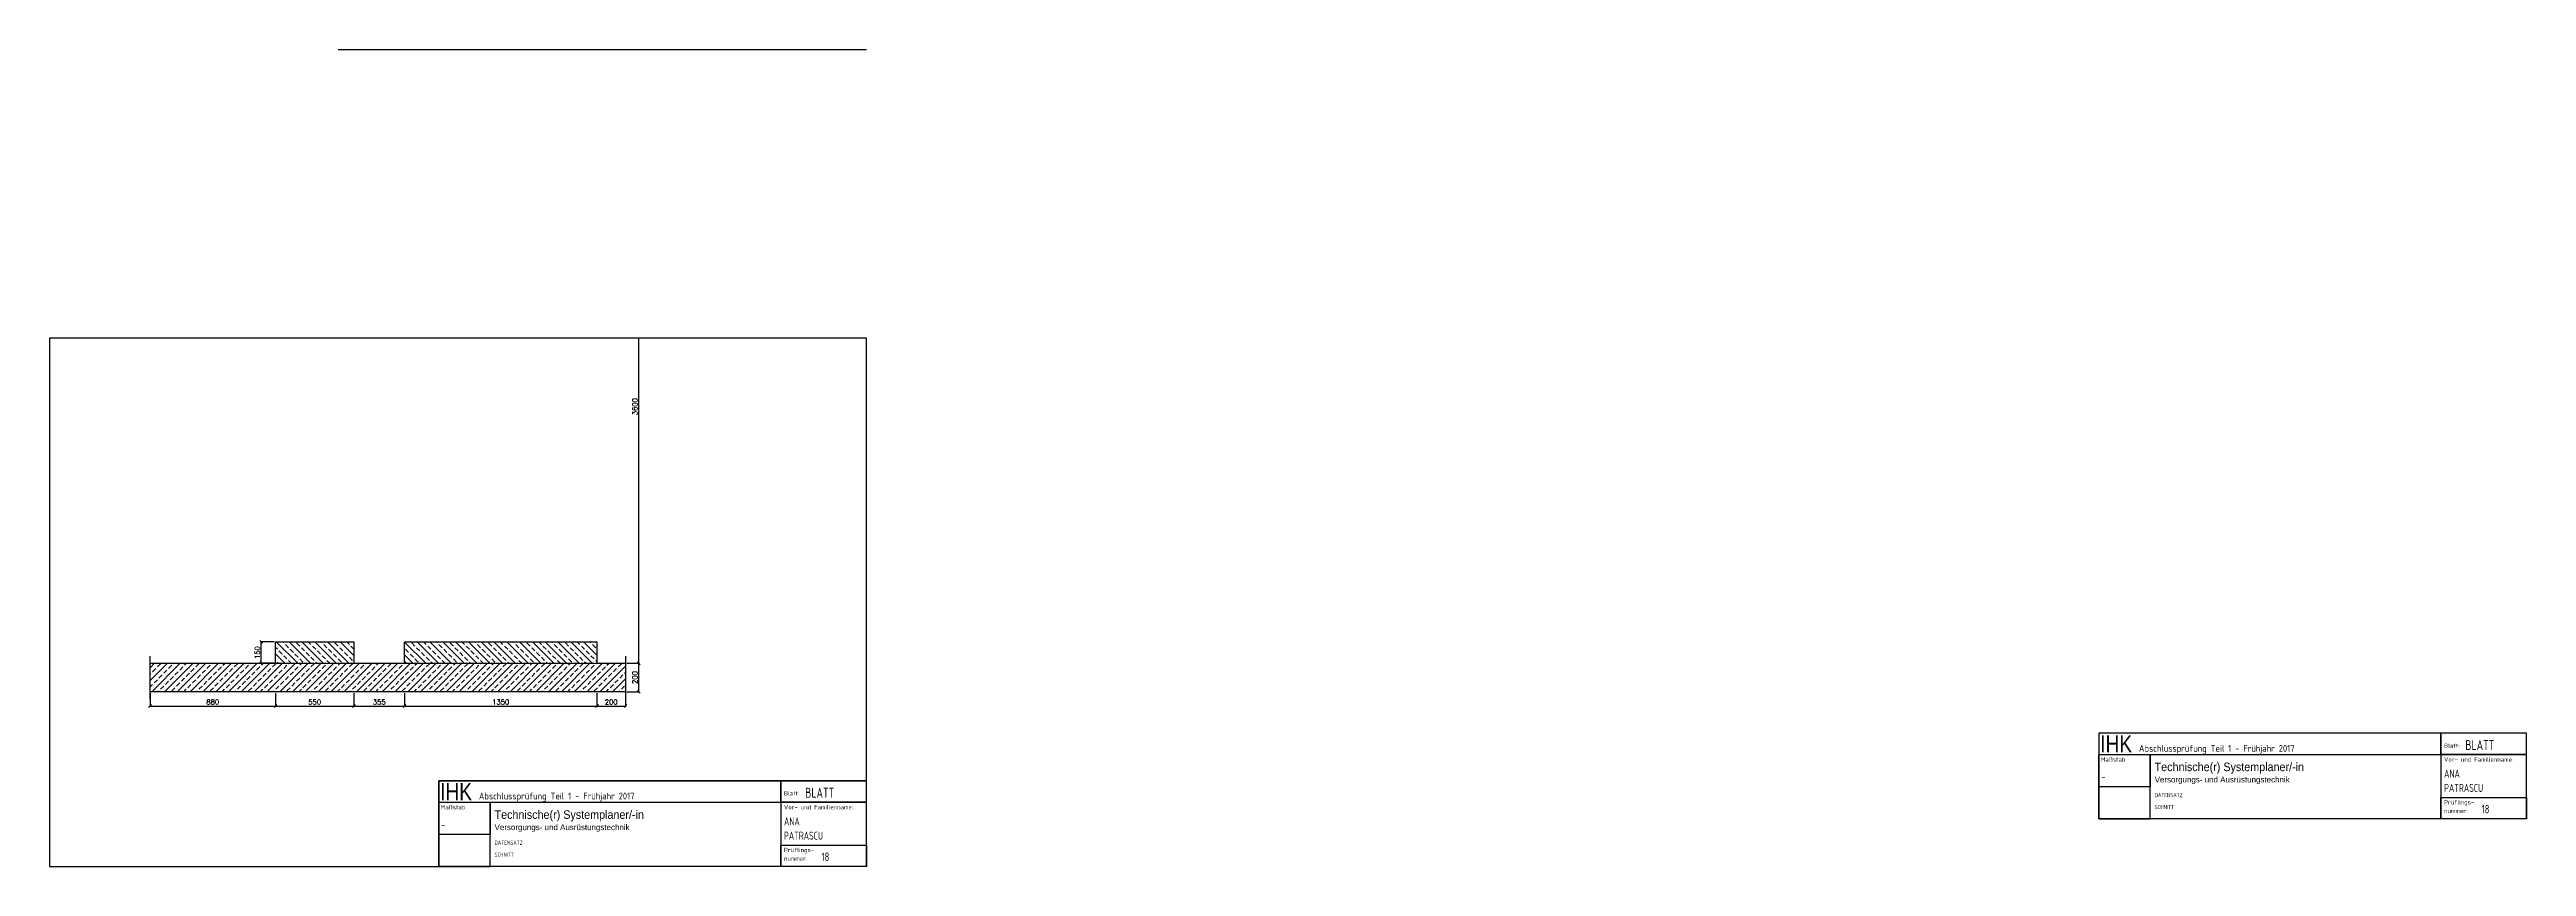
# Paper-space layout 'A4 Querformat' of a CAD drawing. Header units: millimetres. Extents: x 0 to 869, y 0 to 287.
# The model-space entities are those that its viewports show. They can reach past a viewport. Long polylines and large blocks are cut down to what shows.
import ezdxf

# ---------------------------------------------------------------- set-up
doc = ezdxf.new("R2010")
doc.units = ezdxf.units.MM
doc.linetypes.add('MITTE', pattern=[2, 1.25, -0.25, 0.25, -0.25])
doc.layers.add('Zeichnungsrahmen', color=7, linetype='Continuous', lineweight=25)
doc.styles.add('Arial', font='ARIALUNI.TTF')
doc.styles.add('ISO', font='ISO8')
doc.styles.add('RomanS', font='romans.shx')
doc.styles.get("Standard").update_dxf_attribs({"font": 'arial.ttf'})
doc.dimstyles.new('Micha', dxfattribs={"dimtxt": 35, "dimasz": 20, "dimexe": 5, "dimexo": 10, "dimgap": 10, "dimtad": 1, "dimdec": 0, "dimzin": 0, "dimdsep": 46, "dimtxsty": 'RomanS', "dimblk": 'OBLIQUE', "dimcen": 0.09, "dimadec": 0, "dimazin": 0, "dimtfac": 1, "dimtdec": 0, "dimtofl": 0, "dimtmove": 2, "dimatfit": 3, "dimfxl": 1, "dimtolj": 1, "dimtzin": 0, "dimarcsym": 0})

# ---------------------------------------------------------------- blocks, each defined once
blk = doc.blocks.new('_Oblique')
at = {"color": 0, "linetype": 'ByBlock', "lineweight": -2}
blk.add_line((-0.5, -0.5), (0.5, 0.5), dxfattribs=at)
blk = doc.blocks.new('*D10')
at = {"color": 0, "lineweight": -2, "transparency": 16777216}
for p, q in [((-4410, -6853), (-4410, -6948)), ((-4410, -6943), (-3530, -6943)), ((-3530, -6853), (-3530, -6948))]:
    blk.add_line(p, q, dxfattribs=at)
at = {"layer": 'Defpoints', "color": 0, "transparency": 16777216}
for p in [(-4410, -6843), (-3530, -6843), (-3530, -6943)]:
    blk.add_point(p, dxfattribs=at)
at = {"color": 0, "lineweight": -2, "transparency": 16777216, "xscale": 20, "yscale": 20, "zscale": 20, "rotation": 180}
blk.add_blockref('_Oblique', (-4410, -6943), dxfattribs=at)
at = {"color": 0, "lineweight": -2, "transparency": 16777216, "xscale": 20, "yscale": 20, "zscale": 20}
blk.add_blockref('_Oblique', (-3530, -6943), dxfattribs=at)
at = {"color": 0, "transparency": 16777216, "insert": (-3970, -6915), "char_height": 35, "attachment_point": 5, "style": 'RomanS'}
blk.add_mtext('\\A1;880', dxfattribs=at)
blk = doc.blocks.new('*D9')
at = {"color": 0, "lineweight": -2, "transparency": 16777216}
for p, q in [((-3530, -6853), (-3530, -6948)), ((-3530, -6943), (-2980, -6943)), ((-2980, -6853), (-2980, -6948))]:
    blk.add_line(p, q, dxfattribs=at)
at = {"layer": 'Defpoints', "color": 0, "transparency": 16777216}
for p in [(-3530, -6843), (-2980, -6843), (-2980, -6943)]:
    blk.add_point(p, dxfattribs=at)
at = {"color": 0, "lineweight": -2, "transparency": 16777216, "xscale": 20, "yscale": 20, "zscale": 20, "rotation": 180}
blk.add_blockref('_Oblique', (-3530, -6943), dxfattribs=at)
at = {"color": 0, "lineweight": -2, "transparency": 16777216, "xscale": 20, "yscale": 20, "zscale": 20}
blk.add_blockref('_Oblique', (-2980, -6943), dxfattribs=at)
at = {"color": 0, "transparency": 16777216, "insert": (-3255, -6915), "char_height": 35, "attachment_point": 5, "style": 'RomanS'}
blk.add_mtext('\\A1;550', dxfattribs=at)
blk = doc.blocks.new('*D11')
at = {"color": 0, "lineweight": -2, "transparency": 16777216}
for p, q in [((-2980, -6853), (-2980, -6948)), ((-2980, -6943), (-2625, -6943)), ((-2625, -6853), (-2625, -6948))]:
    blk.add_line(p, q, dxfattribs=at)
at = {"layer": 'Defpoints', "color": 0, "transparency": 16777216}
for p in [(-2980, -6843), (-2625, -6843), (-2625, -6943)]:
    blk.add_point(p, dxfattribs=at)
at = {"color": 0, "lineweight": -2, "transparency": 16777216, "xscale": 20, "yscale": 20, "zscale": 20, "rotation": 180}
blk.add_blockref('_Oblique', (-2980, -6943), dxfattribs=at)
at = {"color": 0, "lineweight": -2, "transparency": 16777216, "xscale": 20, "yscale": 20, "zscale": 20}
blk.add_blockref('_Oblique', (-2625, -6943), dxfattribs=at)
at = {"color": 0, "transparency": 16777216, "insert": (-2802, -6915), "char_height": 35, "attachment_point": 5, "style": 'RomanS'}
blk.add_mtext('\\A1;355', dxfattribs=at)
blk = doc.blocks.new('*D12')
at = {"color": 0, "lineweight": -2, "transparency": 16777216}
for p, q in [((-2625, -6853), (-2625, -6948)), ((-2625, -6943), (-1275, -6943)), ((-1275, -6853), (-1275, -6948))]:
    blk.add_line(p, q, dxfattribs=at)
at = {"layer": 'Defpoints', "color": 0, "transparency": 16777216}
for p in [(-2625, -6843), (-1275, -6843), (-1275, -6943)]:
    blk.add_point(p, dxfattribs=at)
at = {"color": 0, "lineweight": -2, "transparency": 16777216, "xscale": 20, "yscale": 20, "zscale": 20, "rotation": 180}
blk.add_blockref('_Oblique', (-2625, -6943), dxfattribs=at)
at = {"color": 0, "lineweight": -2, "transparency": 16777216, "xscale": 20, "yscale": 20, "zscale": 20}
blk.add_blockref('_Oblique', (-1275, -6943), dxfattribs=at)
at = {"color": 0, "transparency": 16777216, "insert": (-1950, -6915), "char_height": 35, "attachment_point": 5, "style": 'RomanS'}
blk.add_mtext('\\A1;1350', dxfattribs=at)
blk = doc.blocks.new('*D13')
at = {"color": 0, "lineweight": -2, "transparency": 16777216}
for p, q in [((-1275, -6853), (-1275, -6948)), ((-1275, -6943), (-1075, -6943)), ((-1075, -6853), (-1075, -6948))]:
    blk.add_line(p, q, dxfattribs=at)
at = {"layer": 'Defpoints', "color": 0, "transparency": 16777216}
for p in [(-1275, -6843), (-1075, -6843), (-1075, -6943)]:
    blk.add_point(p, dxfattribs=at)
at = {"color": 0, "lineweight": -2, "transparency": 16777216, "xscale": 20, "yscale": 20, "zscale": 20, "rotation": 180}
blk.add_blockref('_Oblique', (-1275, -6943), dxfattribs=at)
at = {"color": 0, "lineweight": -2, "transparency": 16777216, "xscale": 20, "yscale": 20, "zscale": 20}
blk.add_blockref('_Oblique', (-1075, -6943), dxfattribs=at)
at = {"color": 0, "transparency": 16777216, "insert": (-1175, -6915), "char_height": 35, "attachment_point": 5, "style": 'RomanS'}
blk.add_mtext('\\A1;200', dxfattribs=at)
blk = doc.blocks.new('*D14')
at = {"color": 0, "lineweight": -2, "transparency": 16777216}
for p, q in [((-1065, -6643), (-976, -6643)), ((-981, -6843), (-981, -6643)), ((-1065, -6843), (-976, -6843))]:
    blk.add_line(p, q, dxfattribs=at)
at = {"layer": 'Defpoints', "color": 0, "transparency": 16777216}
for p in [(-1075, -6643), (-981, -6643), (-1075, -6843)]:
    blk.add_point(p, dxfattribs=at)
at = {"color": 0, "lineweight": -2, "transparency": 16777216, "xscale": 20, "yscale": 20, "zscale": 20}
for p, rotation in [((-981, -6643), 90), ((-981, -6843), 270)]:
    blk.add_blockref('_Oblique', p, dxfattribs=dict(at, rotation=rotation))
at = {"color": 0, "transparency": 16777216, "insert": (-1009, -6743), "char_height": 35, "attachment_point": 5, "rotation": 90, "style": 'RomanS'}
blk.add_mtext('\\A1;200', dxfattribs=at)
blk = doc.blocks.new('*D15')
at = {"color": 0, "lineweight": -2, "transparency": 16777216}
for p, q in [((-3540, -6493), (-3635, -6493)), ((-3630, -6643), (-3630, -6493)), ((-3540, -6643), (-3635, -6643))]:
    blk.add_line(p, q, dxfattribs=at)
at = {"layer": 'Defpoints', "color": 0, "transparency": 16777216}
for p in [(-3630, -6493), (-3530, -6493), (-3530, -6643)]:
    blk.add_point(p, dxfattribs=at)
at = {"color": 0, "lineweight": -2, "transparency": 16777216, "xscale": 20, "yscale": 20, "zscale": 20}
for p, rotation in [((-3630, -6493), 90), ((-3630, -6643), 270)]:
    blk.add_blockref('_Oblique', p, dxfattribs=dict(at, rotation=rotation))
at = {"color": 0, "transparency": 16777216, "insert": (-3657, -6568), "char_height": 35, "attachment_point": 5, "rotation": 90, "style": 'RomanS'}
blk.add_mtext('\\A1;150', dxfattribs=at)
blk = doc.blocks.new('*D16')
at = {"color": 0, "lineweight": -2, "transparency": 16777216}
for p, q in [((-1065, -3043), (-976, -3043)), ((-981, -6643), (-981, -3043)), ((-1065, -6643), (-976, -6643))]:
    blk.add_line(p, q, dxfattribs=at)
at = {"layer": 'Defpoints', "color": 0, "transparency": 16777216}
for p in [(-1075, -3043), (-981, -3043), (-1075, -6643)]:
    blk.add_point(p, dxfattribs=at)
at = {"color": 0, "lineweight": -2, "transparency": 16777216, "xscale": 20, "yscale": 20, "zscale": 20}
for p, rotation in [((-981, -3043), 90), ((-981, -6643), 270)]:
    blk.add_blockref('_Oblique', p, dxfattribs=dict(at, rotation=rotation))
at = {"color": 0, "transparency": 16777216, "insert": (-1009, -4843), "char_height": 35, "attachment_point": 5, "rotation": 90, "style": 'RomanS'}
blk.add_mtext('\\A1;3600', dxfattribs=at)

msp = doc.modelspace()

# ---------------------------------------------------------------- hatches: boundary and pattern name
h = msp.add_hatch()
h.set_pattern_fill('ANSI33', color=256, scale=10)
h.set_pattern_definition([(45, (-4504.7, -6769.504), (-44.9013, 44.9013), []), (45, (-4459.8, -6769.504), (-44.9013, 44.9013), [31.75, -15.875])])
h.paths.add_polyline_path([(-1074.8, -2842.7), (-4409.8, -2842.7), (-4409.8, -3042.7), (-1074.8, -3042.7)])
h.paths.add_polyline_path([(-1074.8, -6642.7), (-1274.8, -6642.7), (-2624.8, -6642.7), (-2979.8, -6642.7), (-3529.8, -6642.7), (-4409.8, -6642.7), (-4409.8, -6842.7), (-1074.8, -6842.7)])
h = msp.add_hatch()
h.set_pattern_fill('ANSI33', color=256, scale=10, angle=90)
h.set_pattern_definition([(135, (-4504.7, -6769.504), (-44.9013, -44.9013), []), (135, (-4504.7, -6724.6), (-44.9013, -44.9013), [31.75, -15.875])])
h.paths.add_polyline_path([(-2979.8, -6492.7), (-3529.8, -6492.7), (-3529.8, -6642.7), (-2979.8, -6642.7)])
h.paths.add_polyline_path([(-1274.8, -6492.7), (-2624.8, -6492.7), (-2624.8, -6642.7), (-1274.8, -6642.7)])

# ---------------------------------------------------------------- linework, layer by layer
at = {"linetype": 'MITTE', "ltscale": 1.5}
for p, q in [((-4409.8, -6892.7), (-4409.8, -6592.7)), ((-1074.8, -6592.7), (-1074.8, -6892.7))]:
    msp.add_line(p, q, dxfattribs=at)
for p, q in [((-3529.8, -6642.7), (-3529.8, -6492.7)), ((-3529.8, -6492.7), (-2979.8, -6492.7)), ((-2979.8, -6492.7), (-2979.8, -6642.7)), ((-2624.8, -6642.7), (-2624.8, -6492.7)), ((-2624.8, -6492.7), (-1274.8, -6492.7)), ((-1274.8, -6492.7), (-1274.8, -6642.7)), ((-4409.8, -6642.7), (-3529.8, -6642.7)), ((-3529.8, -6642.7), (-2979.8, -6642.7)), ((-2979.8, -6642.7), (-2624.8, -6642.7)), ((-2624.8, -6642.7), (-1274.8, -6642.7)), ((-1274.8, -6642.7), (-1074.8, -6642.7)), ((-1074.8, -6842.7), (-4409.8, -6842.7))]:
    msp.add_line(p, q)

# ---------------------------------------------------------------- dimensions: what is measured, and where the dimension line sits
for base, p1, p2, picture, middle in [((-981.4, -3042.7), (-1074.8, -6642.7), (-1074.8, -3042.7), '*D16', (-1008.9, -4842.7)), ((-3629.6, -6492.7), (-3529.8, -6642.7), (-3529.8, -6492.7), '*D15', (-3657.1, -6567.7)), ((-981.4, -6642.7), (-1074.8, -6842.7), (-1074.8, -6642.7), '*D14', (-1008.9, -6742.7))]:
    dim = msp.add_linear_dim(base=base, p1=p1, p2=p2, angle=90, dimstyle='Micha')
    dim.commit()
    dim.dimension.update_dxf_attribs({"geometry": picture, "text_midpoint": middle})
for base, p1, p2, picture, middle in [((-3529.8, -6942.7), (-4409.8, -6842.7), (-3529.8, -6842.7), '*D10', (-3969.8, -6915.2)), ((-2979.8, -6942.7), (-3529.8, -6842.7), (-2979.8, -6842.7), '*D9', (-3254.8, -6915.2)), ((-2624.8, -6942.7), (-2979.8, -6842.7), (-2624.8, -6842.7), '*D11', (-2802.3, -6915.2)), ((-1274.8, -6942.7), (-2624.8, -6842.7), (-1274.8, -6842.7), '*D12', (-1949.8, -6915.2)), ((-1074.8, -6942.7), (-1274.8, -6842.7), (-1074.8, -6842.7), '*D13', (-1174.8, -6915.2))]:
    dim = msp.add_linear_dim(base=base, p1=p1, p2=p2, dimstyle='Micha')
    dim.commit()
    dim.dimension.update_dxf_attribs({"geometry": picture, "text_midpoint": middle})

psp = doc.layouts.new('A4 Querformat')

# ---------------------------------------------------------------- linework, layer by layer
psp.add_line((101.35, 286.88), (286.65, 286.88))
psp.add_lwpolyline([(136.65, 0.38), (136.65, 30.38), (286.65, 30.38), (286.65, 185.68), (0.15, 185.68), (0.15, 0.38), (136.65, 0.38)], close=True)
for points in [[(868.94, 17.11), (868.94, 47.11), (718.94, 47.11), (718.94, 17.11), (718.94, 39.61), (868.94, 39.61), (838.94, 39.61), (838.94, 47.11), (838.94, 17.11), (838.94, 24.61), (868.94, 24.61), (868.94, 17.11), (718.94, 17.11), (736.94, 17.11), (736.94, 39.61), (736.94, 28.36), (718.94, 28.36)], [(286.65, 0.38), (286.65, 30.38), (136.65, 30.38), (136.65, 0.38), (136.65, 22.88), (286.65, 22.88), (256.65, 22.88), (256.65, 30.38), (256.65, 0.38), (256.65, 7.88), (286.65, 7.88), (286.65, 0.38), (136.65, 0.38), (154.65, 0.38), (154.65, 22.88), (154.65, 11.63), (136.65, 11.63)]]:
    psp.add_lwpolyline(points)
at = {"layer": 'Zeichnungsrahmen'}
psp.add_line((282.65, 30.38), (136.65, 30.38), dxfattribs=at)

# ---------------------------------------------------------------- texts
at = {"style": 'Arial'}
for s, height, width, p in [('IHK', 6, 0.8, (719.44, 40.36)), ('Technische(r) Systemplaner/-in', 3, 0.9, (738.52, 33.81)), ('IHK', 6, 0.8, (137.15, 23.63)), ('Technische(r) Systemplaner/-in', 3, 0.9, (156.24, 17.08))]:
    psp.add_text(s, height=height, dxfattribs=dict(at, width=width)).set_placement(p)
at = {"style": 'ISO'}
for s, height, p in [('Blatt:', 1.5, (840.05, 42)), ('Maßstab', 1.5, (719.62, 37.15)), ('Abschlussprüfung Teil 1 - Frühjahr 2017', 2.4, (733.03, 40.61)), ('Vor- und Familienname:', 1.5, (840.05, 37.15)), ('Abschlussprüfung Teil 1 - Frühjahr 2017', 2.4, (150.75, 23.88)), ('Blatt:', 1.5, (257.76, 25.27)), ('Maßstab', 1.5, (137.34, 20.42)), ('Vor- und Familienname:', 1.5, (257.76, 20.42)), ('nummer:', 1.5, (840.05, 19.15)), ('Prüflings-', 1.5, (840.05, 22.15)), ('nummer:', 1.5, (257.76, 2.42)), ('Prüflings-', 1.5, (257.76, 5.42))]:
    psp.add_text(s, height=height, dxfattribs=at).set_placement(p)
for p in [(738.52, 29.86), (156.24, 13.13)]:
    psp.add_text('Versorgungs- und Ausrüstungstechnik', height=2).set_placement(p)
at = {"style": 'ISO', "width": 0.8}
for tag, p, height in [('BLATT', (847.51, 41.2), 3.5), ('BLATT', (265.22, 24.47), 3.5), ('-', (719.83, 30.39), 2.8), ('DATENSATZ', (738.52, 24.68), 1.5), ('ANA', (840.05, 31.51), 2.8), ('PATRASCU', (840.05, 26.51), 2.8), ('ANA', (257.76, 14.79), 2.8), ('SCHNITT', (738.52, 20.49), 1.5), ('18', (853.22, 19), 3), ('-', (137.55, 13.66), 2.8), ('DATENSATZ', (156.24, 7.96), 1.5), ('PATRASCU', (257.76, 9.79), 2.8), ('SCHNITT', (156.24, 3.76), 1.5), ('18', (270.94, 2.27), 3)]:
    psp.add_attdef(tag, p, '', height=height, dxfattribs=at)

# ---------------------------------------------------------------- viewports
at = {"layer": '0'}
vp = psp.add_viewport(center=(143.4, 93.03), size=(286.5, 185.3), view_center_point=(-2250.05, -6215.32), view_height=3706, dxfattribs=at)
vp.dxf.flags = 0x10000  # cut along an outline
vp.dxf.clipping_boundary_handle = psp.add_lwpolyline([(136.65, 0.38), (136.65, 30.38), (286.65, 30.38), (286.65, 185.68), (0.15, 185.68), (0.15, 0.38), (136.65, 0.38)], format="xyb", close=True, dxfattribs={"invisible": 1}).dxf.handle

doc.saveas('drawing.dxf')
